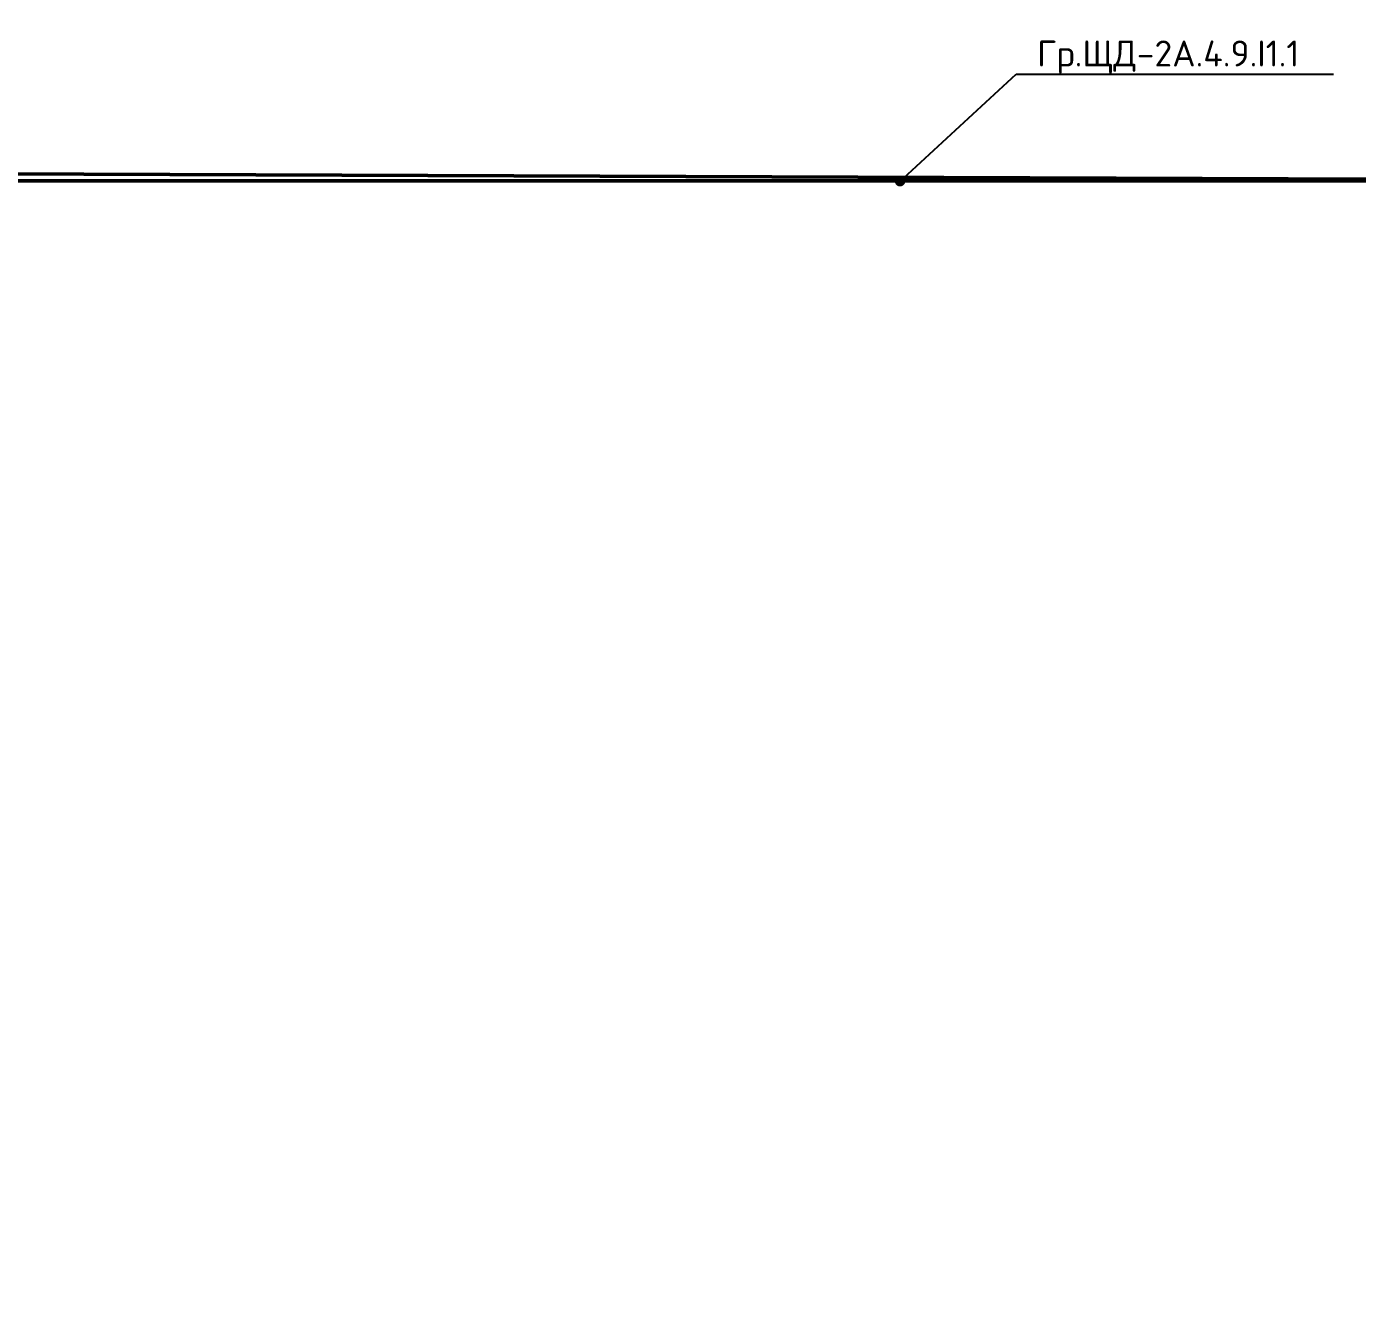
# Model space of a CAD drawing. Header units: millimetres. Extents: x -500444 to 437433, y -1435259 to 1593622.
# Drawn here: x -245566 to -232768, y -1387827 to -1375436 of the extents above; entities that cross this region are included whole.
import ezdxf
from ezdxf import colors
from ezdxf.entities.mleader import LeaderData, LeaderLine
from ezdxf.math import Vec2, Vec3

# ---------------------------------------------------------------- set-up
doc = ezdxf.new("R2010")
doc.units = ezdxf.units.MM
for name, color, linetype, lineweight in [('_АСУД_Щиты', 6, 'Continuous', 0), ('_Гр.ЩД-2A.4.9.I1.1', 6, 'Continuous', 50), ('_Гр.ЩД-2A.4.9.I1.2', 6, 'Continuous', 50)]:
    doc.layers.add(name, color=color, linetype=linetype, lineweight=lineweight)
doc.styles.add('ISOCPEUR', font='isocpeur.ttf', dxfattribs={"height": 250})

# ---------------------------------------------------------------- blocks, each defined once
blk = doc.blocks.new('_Dot')
at = {"color": 0, "linetype": 'ByBlock', "lineweight": -2}
blk.add_line((-0.5, 0), (-1, 0), dxfattribs=at)
at = {"color": 0, "linetype": 'ByBlock', "const_width": 0.5}
blk.add_lwpolyline([(-0.25, 0, 1), (0.25, 0, 1)], format="xyb", close=True, dxfattribs=at)

msp = doc.modelspace()

# ---------------------------------------------------------------- linework, layer by layer
at = {"layer": '_АСУД_Щиты', "ltscale": 100}
for points in [[(-299030, -1367380), (-299030, -1368621), (-298044, -1368621), (-298044, -1376918), (-228471, -1376918), (-228471, -1380119)], [(-307170, -1367950), (-307170, -1368621), (-298044, -1368621), (-298044, -1376918), (-228471, -1376918), (-228471, -1380119)], [(-300130, -1381460), (-300130, -1376918), (-228471, -1376918), (-228471, -1380119)]]:
    msp.add_lwpolyline(points, dxfattribs=at)
at = {"layer": '_Гр.ЩД-2A.4.9.I1.1', "ltscale": 100}
msp.add_lwpolyline([(-228471, -1380119), (-228471, -1376918), (-308097, -1376918)], dxfattribs=at)
at = {"layer": '_Гр.ЩД-2A.4.9.I1.2', "ltscale": 100}
msp.add_lwpolyline([(-228471, -1376918), (-297135, -1376653), (-297135, -1382524), (-295132, -1382548), (-295132, -1385797), (-300782, -1385797), (-300781, -1384396), (-296725, -1384396), (-296897, -1384207), (-297729, -1383974), (-298127, -1383974), (-297486, -1382547), (-300781, -1382546)], dxfattribs=at)

# ---------------------------------------------------------------- leaders
at = {"layer": '_Гр.ЩД-2A.4.9.I1.1'}
ml = msp.add_multileader_mtext('Standard', dxfattribs=at)
ml.set_content('Гр.ЩД-2A.4.9.I1.1', color=256, style='ISOCPEUR')
ml.set_leader_properties()
ml.set_arrow_properties(name='DOT')
ml.build(insert=Vec2(0, 0))
ml.multileader.update_dxf_attribs({"has_dogleg": 0, "text_left_attachment_type": 6, "text_right_attachment_type": 6, "arrow_head_size": 100})
ctx = ml.context
ctx.base_point, ctx.char_height, ctx.arrow_head_size, ctx.landing_gap_size, ctx.plane_origin = Vec3(-236048, -1375894), 250, 100, 200, Vec3(-151274, -1247621)
ctx.left_attachment, ctx.right_attachment = 6, 6
notes = []
notes.append((ctx, [(0, (1, 1, 0), (-236056, -1375894), (1, 0), 8, [(1, [(-237166, -1376922)], 0, [])])]))
ctx.mtext.insert, ctx.mtext.flow_direction = Vec3(-235848, -1375569), 5
for ctx, leaders in notes:
    for number, flags, end, landing, length, lines in leaders:
        leader = LeaderData()
        leader.index, (leader.has_last_leader_line, leader.has_dogleg_vector, leader.attachment_direction) = number, flags
        leader.last_leader_point, leader.dogleg_vector, leader.dogleg_length = Vec3(end), Vec3(landing), length
        for number, points, colour, breaks in lines:
            line = LeaderLine()
            line.index, line.vertices, line.color, line.breaks = number, Vec3.list(points), colors.encode_raw_color(colour), breaks
            leader.lines.append(line)
        ctx.leaders.append(leader)

doc.saveas('drawing.dxf')
